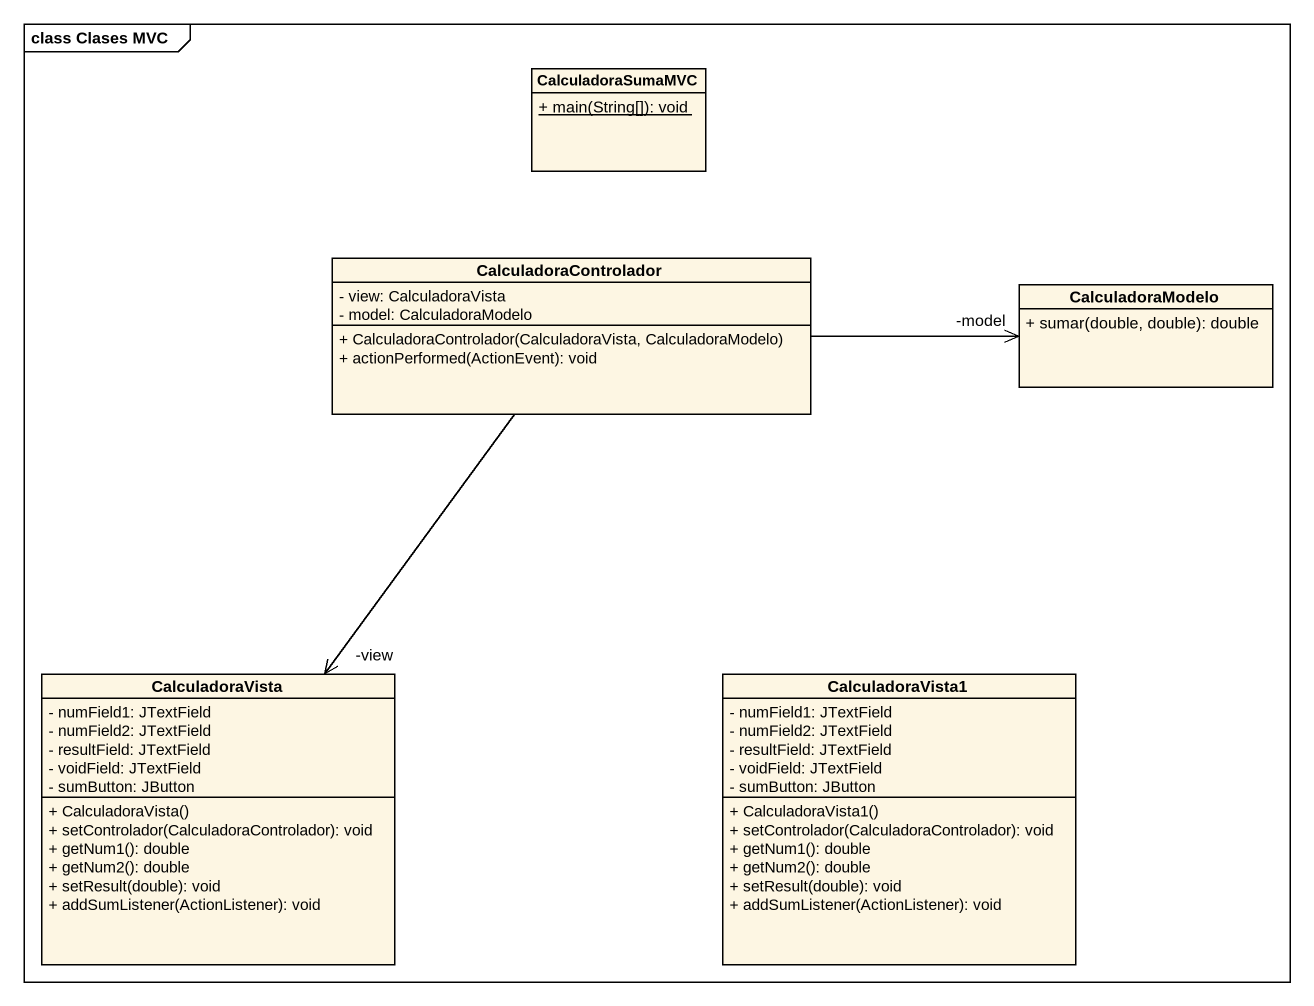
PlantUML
@startuml
mainframe class Clases MVC
hide circle
hide empty members
skinparam classAttributeIconSize 0
class CalculadoraSumaMVC {
  {static} + main(String[]): void
}
class CalculadoraControlador {
  - view: CalculadoraVista
  - model: CalculadoraModelo
  + CalculadoraControlador(CalculadoraVista, CalculadoraModelo)
  + actionPerformed(ActionEvent): void
}
class CalculadoraModelo {
  + sumar(double, double): double
}
class CalculadoraVista {
  - numField1: JTextField
  - numField2: JTextField
  - resultField: JTextField
  - voidField: JTextField
  - sumButton: JButton
  + CalculadoraVista()
  + setControlador(CalculadoraControlador): void
  + getNum1(): double
  + getNum2(): double
  + setResult(double): void
  + addSumListener(ActionListener): void
}
class CalculadoraVista1 {
  - numField1: JTextField
  - numField2: JTextField
  - resultField: JTextField
  - voidField: JTextField
  - sumButton: JButton
  + CalculadoraVista1()
  + setControlador(CalculadoraControlador): void
  + getNum1(): double
  + getNum2(): double
  + setResult(double): void
  + addSumListener(ActionListener): void
}
CalculadoraControlador -right-> "-model" CalculadoraModelo
CalculadoraControlador --> "-view" CalculadoraVista
@enduml
